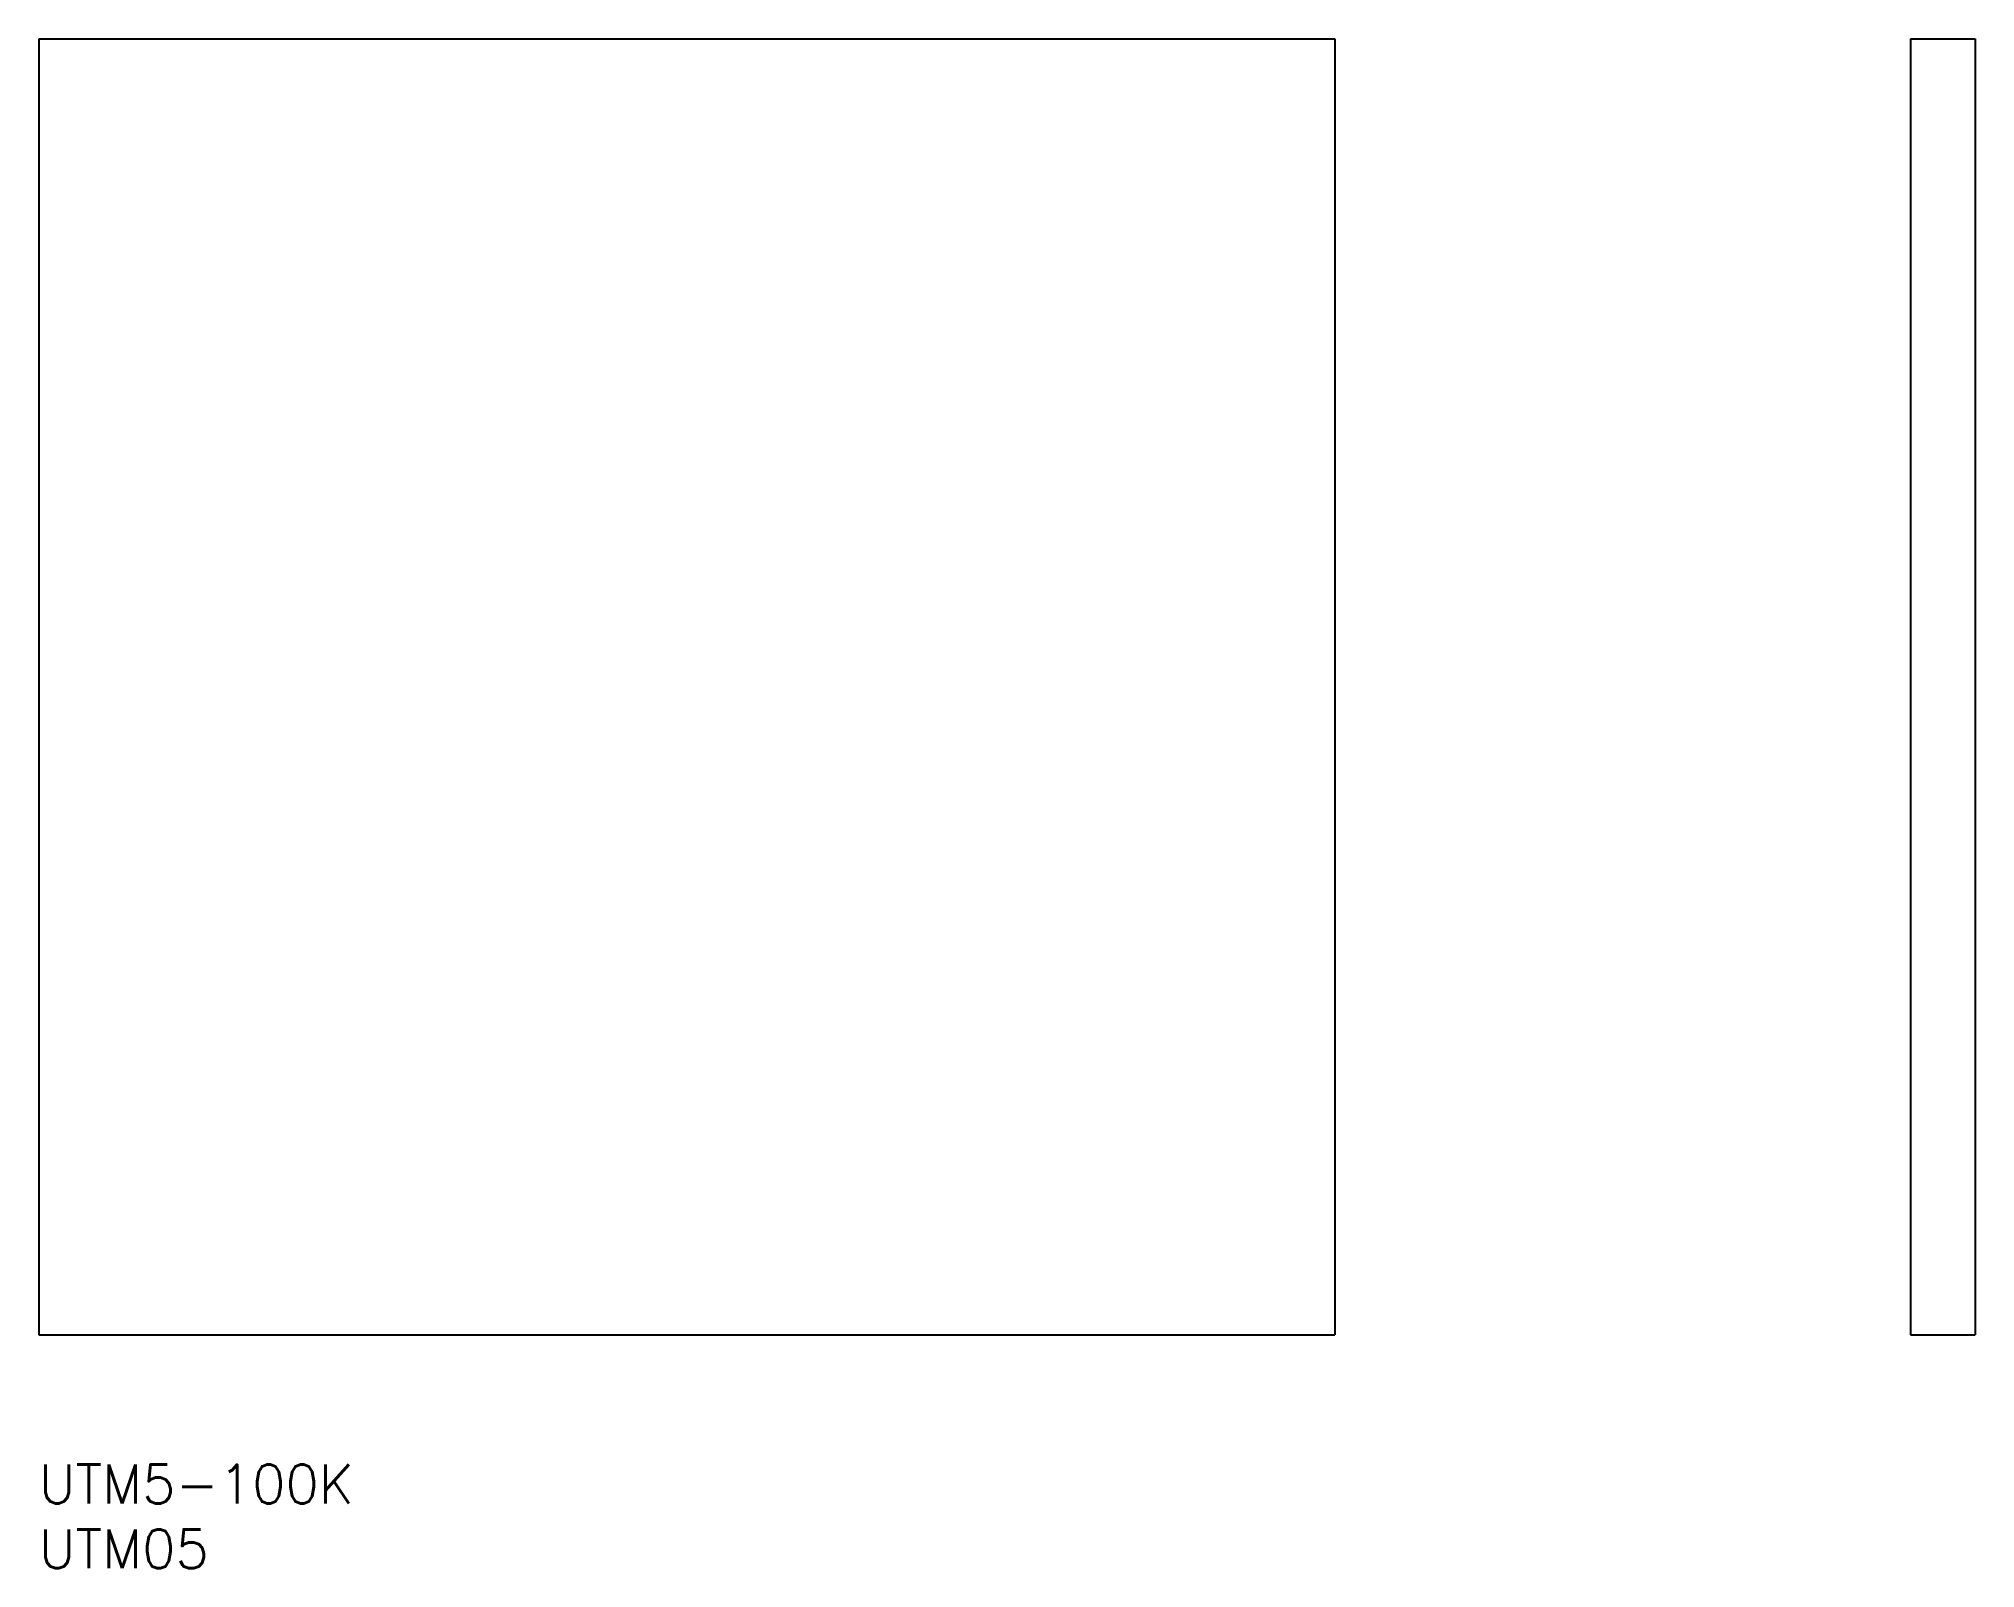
# Model space of a CAD drawing. Extents: x 0 to 149, y -8 to 110.
import ezdxf

# ---------------------------------------------------------------- set-up
doc = ezdxf.new("R2010")
doc.units = 0
doc.header["$LTSCALE"] = 0.5
doc.layers.add('MSM_CONTINUOUS', color=7, linetype='CONTINUOUS')
doc.layers.add('MSM_PART_NUMBER', color=7, linetype='CONTINUOUS')
doc.styles.get("Standard").update_dxf_attribs({"font": 'txt.shx', "height": 3, "bigfont": 'bigfont.shx'})

# ---------------------------------------------------------------- blocks, each defined once
blk = doc.blocks.new('*U7')
at = {"layer": 'MSM_PART_NUMBER'}
blk.add_text('UTM5-100K', height=3, dxfattribs=at).set_placement((0, -3))
blk = doc.blocks.new('*U8')
at = {"layer": 'MSM_PART_NUMBER'}
blk.add_text('UTM05', height=3, dxfattribs=at).set_placement((0, -8))

msp = doc.modelspace()

# ---------------------------------------------------------------- linework, layer by layer
at = {"layer": 'MSM_CONTINUOUS'}
for p, q in [((0, 110), (100, 110)), ((0, 110), (0, 10)), ((100, 110), (100, 10)), ((144.4, 110), (144.4, 10)), ((144.4, 110), (149.4, 110)), ((149.4, 110), (149.4, 10)), ((0, 10), (100, 10)), ((144.4, 10), (149.4, 10))]:
    msp.add_line(p, q, dxfattribs=at)

# ---------------------------------------------------------------- block references
for name in ['*U7', '*U8']:
    msp.add_blockref(name, (0, 0), dxfattribs=at)

doc.saveas('drawing.dxf')
